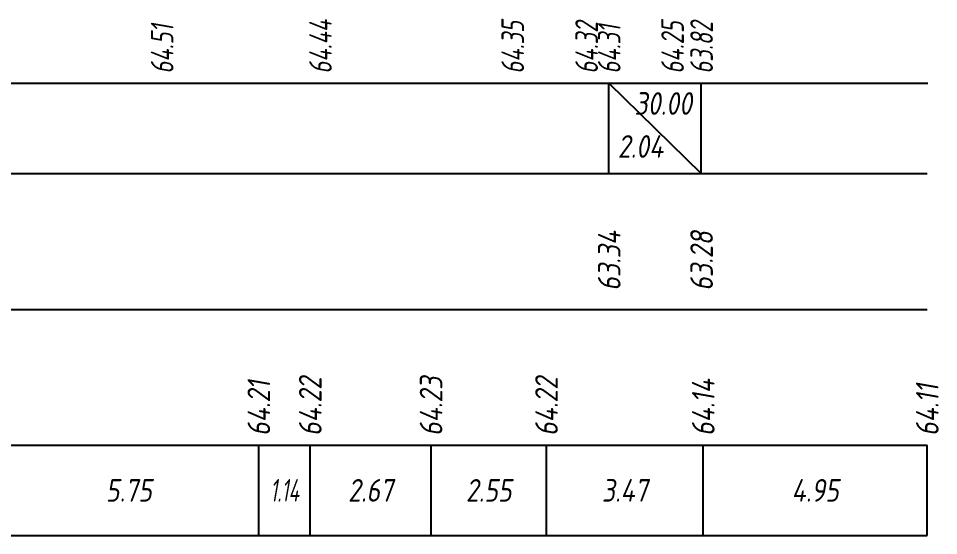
# Model space of a CAD drawing. Extents: x -717 to 1451, y -133302 to 233.
# Drawn here: x -235.7 to -134, y -129245.3 to -129188.1 of the extents above; entities that cross this region are included whole.
import ezdxf
from ezdxf.enums import TextEntityAlignment as Align

# ---------------------------------------------------------------- set-up
doc = ezdxf.new("R2010")
doc.units = 0
for name, color, linetype in [('Код_510', 7, 'Continuous'), ('Код_514', 1, 'Continuous'), ('Код_516', 1, 'Continuous'), ('Таблица', 7, 'Continuous')]:
    doc.layers.add(name, color=color, linetype=linetype)
doc.styles.add('М', font='romand.shx', dxfattribs={"width": 0.8, "oblique": 10, "height": 2.5})

msp = doc.modelspace()

# ---------------------------------------------------------------- linework, layer by layer
at = {"layer": 'Код_510'}
for p, q in [((-209.121, -129245.299), (-209.121, -129235.299)), ((-203.436, -129245.299), (-203.436, -129235.299)), ((-190.084, -129245.299), (-190.084, -129235.299)), ((-177.322, -129245.299), (-177.322, -129235.299)), ((-159.995, -129245.299), (-159.995, -129235.299)), ((-135.233, -129245.299), (-135.233, -129235.299))]:
    msp.add_line(p, q, dxfattribs=at)
at = {"layer": 'Код_516'}
for p, q in [((-170.445, -129205.299), (-170.445, -129195.299)), ((-170.445, -129195.299), (-160.233, -129205.299)), ((-160.233, -129205.299), (-160.233, -129195.299))]:
    msp.add_line(p, q, dxfattribs=at)
at = {"layer": 'Таблица'}
for p, q in [((-334.524, -129195.299), (-135.179, -129195.299)), ((-334.578, -129205.299), (-135.233, -129205.299)), ((-334.578, -129220.299), (-135.233, -129220.299)), ((-334.578, -129235.299), (-135.233, -129235.299)), ((-334.578, -129245.299), (-135.233, -129245.299))]:
    msp.add_line(p, q, dxfattribs=at)

# ---------------------------------------------------------------- texts
at = {"layer": 'Код_510', "style": 'М', "oblique": 10, "width": 0.8}
for s, p in [('64.22', (-203.436, -129234.299)), ('64.23', (-190.084, -129234.299)), ('64.22', (-177.322, -129234.299)), ('64.14', (-159.995, -129234.299)), ('64.21', (-209.121, -129234.299)), ('64.11', (-135.233, -129234.299))]:
    msp.add_text(s, height=2.5, rotation=90, dxfattribs=at).set_placement(p, align=Align.MIDDLE_LEFT)
at = {"layer": 'Код_510', "style": 'М', "oblique": 10}
for s, width, p in [('5.75', 0.8, (-223.487, -129240.299)), ('1.14', 0.6, (-206.278, -129240.299)), ('2.67', 0.8, (-196.76, -129240.299)), ('2.55', 0.8, (-183.703, -129240.299)), ('3.47', 0.8, (-168.659, -129240.299)), ('4.95', 0.8, (-147.614, -129240.299))]:
    msp.add_text(s, height=2.5, dxfattribs=dict(at, width=width)).set_placement(p, align=Align.MIDDLE_CENTER)
at = {"layer": 'Код_514', "style": 'М', "oblique": 10, "width": 0.7}
for s, p in [('64.44', (-202.307, -129194.26)), ('64.35', (-181.057, -129194.26)), ('64.32', (-172.89, -129194.26)), ('64.25', (-163.39, -129194.26)), ('63.82', (-160.179, -129194.26)), ('64.51', (-219.807, -129194.26)), ('64.31', (-170.39, -129194.26))]:
    msp.add_text(s, height=2.5, rotation=90, dxfattribs=at).set_placement(p, align=Align.MIDDLE_LEFT)
at = {"layer": 'Код_516', "style": 'М', "oblique": 10, "width": 0.8}
msp.add_text('30.00', height=2.5, dxfattribs=at).set_placement((-161.233, -129196.299), align=Align.TOP_RIGHT)
msp.add_text('2.04', height=2.5, dxfattribs=at).set_placement((-169.445, -129204.299), align=Align.BOTTOM_LEFT)
for s, p in [('63.34', (-170.39, -129218.249)), ('63.28', (-160.179, -129218.249))]:
    msp.add_text(s, height=2.5, rotation=90, dxfattribs=at).set_placement(p, align=Align.MIDDLE_LEFT)

doc.saveas('drawing.dxf')
